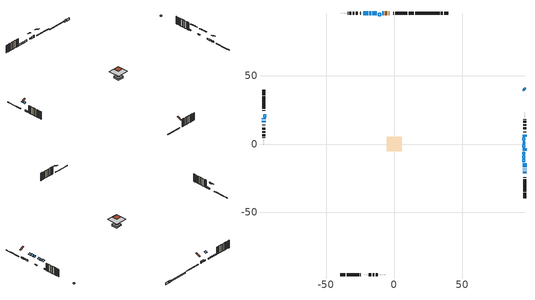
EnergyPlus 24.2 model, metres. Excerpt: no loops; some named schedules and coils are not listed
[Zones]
conditioned space
 floor outside (Floor1 construction): -0.86,-0.86 -0.86,0.86 0.86,0.86 0.86,-0.86 z0.91
 floor adiabatic (Floor2 construction): -2.91,-2.91 -2.91,2.91 2.91,2.91 2.91,-2.91 z0.91
 floor adiabatic (AdiabaticFloorConstruction): -5.38,-5.38 -5.38,5.38 5.38,5.38 5.38,-5.38 z5.79
 floor foundation (Slab1 construction): -1.7,-1.7 -1.7,1.7 1.7,1.7 1.7,-1.7 z-1.07
 floor foundation (Slab1 construction 1): -1.2,-1.2 -1.2,1.2 1.2,1.2 1.2,-1.2 z-1.07
 floor foundation (Slab3 construction): -2.91,-2.91 -2.91,2.91 2.91,2.91 2.91,-2.91 z-0.46
 wall outside (RimJoist1 construction): 14.48,96.13 10.52,96.13 / -39.82,-96.13 -35.86,-96.13 / -96.13,39.82 -96.13,35.86 / 96.13,-39.82 96.13,-35.86 z0.91:1.21
 wall outside (RimJoist2 construction): 9.59,96.13 0.56,96.13 / -34.93,-96.13 -25.9,-96.13 / -96.13,34.93 -96.13,25.9 / 96.13,-34.93 96.13,-25.9 z0.91:1.21
 wall outside (RimJoist3 construction): -0.37,96.13 -0.75,96.13 / -24.97,-96.13 -24.6,-96.13 / -96.13,24.97 -96.13,24.6 / 96.13,-24.97 96.13,-24.6 z0.91:1.21
 wall outside (AdiabaticWallConstruction 1): -3.71,96.13 -4.13,96.13 / -5.06,96.13 -6.91,96.13 z0.91:2.94
 wall outside (AdiabaticWallConstruction): 96.13,-21.63 96.13,-20.95 / 96.13,-20.03 96.13,-19.59 / 96.13,-18.67 96.13,-18.04 / 96.14,39.82 95.2,40.76 / 96.13,-17.11 96.13,-14.15 / -7.84,96.13 -8.97,96.13 / -12.75,96.13 -16.08,96.13 / -17.01,96.13 -18.33,96.13 / -96.13,18.88 -96.13,18.06 / 96.13,5.47 96.13,6.8 / -19.26,96.13 -22.79,96.13 / -96.13,17.13 -96.13,15.99 z0.91:2.13; 96.13,-5.01 96.13,-3.23 z0.91:1.42
 wall outside (Wall10 construction): -23.72,96.13 -23.76,96.13 / -21.63,-96.13 -21.59,-96.13 / -96.13,15.07 -96.13,15.03 / 96.13,7.73 96.13,7.77 z0.91:8.23
 wall outside (Wall11 construction): -24.69,96.13 -24.83,96.13 / -20.67,-96.13 -20.52,-96.13 / -96.13,14.1 -96.13,13.95 / 96.13,8.7 96.13,8.84 z0.91:8.23
 wall outside (Wall12 construction): -25.76,96.13 -25.86,96.13 / -19.59,-96.13 -19.5,-96.13 / -96.13,13.02 -96.13,12.93 / 96.13,9.77 96.13,9.87 z0.91:8.23
 wall outside (Wall1 construction): -26.79,96.13 -28.45,96.13 / -18.57,-96.13 -16.9,-96.13 / -96.13,12 -96.13,10.34 / 96.13,10.8 96.13,12.46 z0.91:8.23
 wall outside (Wall2 construction): -29.38,96.13 -30.64,96.13 / -15.97,-96.13 -14.71,-96.13 / -96.13,9.41 -96.13,8.14 / 96.13,13.39 96.13,14.66 z0.91:8.23
 wall outside (Wall3 construction): -31.57,96.13 -33.06,96.13 / -13.78,-96.13 -12.3,-96.13 / -96.13,7.21 -96.13,5.73 / 96.13,15.58 96.13,17.07 z0.91:8.23
 wall outside (Wall4 construction): -33.98,96.13 -34.05,96.13 / -11.37,-96.13 -11.3,-96.13 / -96.13,4.8 -96.13,4.73 / 96.13,18 96.13,18.06 z0.91:8.23
 wall outside (Wall5 construction): -34.98,96.13 -35.03,96.13 / -10.37,-96.13 -10.32,-96.13 / -96.13,3.81 -96.13,3.76 / 96.13,18.99 96.13,19.04 z0.91:8.23
 wall outside (Wall6 construction): -35.96,96.13 -35.98,96.13 / -9.4,-96.13 -9.38,-96.13 / -96.13,2.83 -96.13,2.81 / 96.13,19.97 96.13,19.99 z0.91:8.23
 wall outside (Wall7 construction): -36.91,96.13 -36.93,96.13 / -8.45,-96.13 -8.43,-96.13 / -96.13,1.88 -96.13,1.86 / 96.13,20.92 96.13,20.94 z0.91:8.23
 wall outside (Wall8 construction): -37.85,96.13 -37.95,96.13 / -7.5,-96.13 -7.41,-96.13 / -96.13,0.93 -96.13,0.84 / 96.13,21.87 96.13,21.96 z0.91:8.23
 wall outside (Wall9 construction): -38.87,96.13 -38.89,96.13 / -6.48,-96.13 -6.46,-96.13 / -96.13,-0.09 -96.13,-0.11 / 96.13,22.89 96.13,22.9 z0.91:8.23
 wall foundation (FoundationWall1 construction): 39.82,96.13 36.77,96.13 z-1.07:0.91
 wall foundation (FoundationWall2 construction): 35.84,96.13 34.32,96.13 z-1.07:0.91
 wall foundation (FoundationWall3 construction): 33.39,96.13 15.41,96.13 z-0.46:0.3
 window (WindowConstruction): 96.13,-21.63 96.13,-20.95 z0.91:2.13
 window (WindowConstruction 10): 96.13,-20.03 96.13,-19.6 z0.91:2.13
 window (WindowConstruction 11): 96.13,-18.67 96.13,-18.04 z0.91:2.13
 window (WindowConstruction 12): 96.13,39.82 95.2,40.76 z0.91:2.13
 window (WindowConstruction 7): 96.13,-17.11 96.13,-14.15 z0.91:2.13
 window (WindowConstruction 8): -7.84,96.13 -8.97,96.13 z0.91:2.13
 window (WindowConstruction 1): 96.13,-5.01 96.13,-3.23 z0.91:1.42
 window (WindowConstruction 2): -12.75,96.13 -16.08,96.13 z0.91:2.13
 window (WindowConstruction 3): -17.01,96.13 -18.33,96.13 z0.91:2.13
 window (WindowConstruction 9): -96.13,18.88 -96.13,18.06 z0.91:2.13
 window (WindowConstruction 4): 96.13,5.47 96.13,6.8 z0.91:2.13
 window (WindowConstruction 5): -19.26,96.13 -22.79,96.13 z0.91:2.13
 window (WindowConstruction 6): -96.13,17.13 -96.13,16 z0.91:2.13
 door (Door): -3.71,96.13 -4.13,96.13 z0.91:2.94
 door (Door 1): -5.06,96.13 -6.91,96.13 z0.91:2.94
 ceiling adiabatic (AdiabaticFloorConstruction): 5.38,-5.38 5.38,5.38 -5.38,5.38 -5.38,-5.38 z5.79
 roof outside (Roof1 construction): -2.43,2.43 -2.43,-2.43 2.43,-2.43 2.43,2.43 z8.23
 roof outside (Roof2 construction): -2.78,96.13,8.23 -2.78,92.18,10.2 -1.67,92.18,10.2 -1.67,96.13,8.23; -22.56,-96.13,8.23 -22.56,-92.18,10.2 -23.67,-92.18,10.2 -23.67,-96.13,8.23; -96.13,22.56,8.23 -92.18,22.56,10.2 -92.18,23.67,10.2 -96.13,23.67,8.23; 96.13,-22.56,8.23 92.18,-22.56,10.2 92.18,-23.67,10.2 96.13,-23.67,8.23
 roof outside (AdiabaticRoofConstruction): -96.14,19.8,8.22 -94.5,19.8,9.04 -94.5,21.63,9.04 -96.14,21.63,8.22; 96.14,-11.39,8.22 94.5,-11.39,9.04 94.5,-13.22,9.04 96.14,-13.22,8.22; 96.14,-8.59,8.22 94.46,-8.59,9.06 94.46,-10.46,9.06 96.14,-10.46,8.22; 96.14,-5.94,8.22 94.59,-5.94,9 94.59,-7.67,9 96.14,-7.67,8.22; 96.14,-0.61,8.22 94.62,-0.61,8.98 94.62,-2.31,8.98 96.14,-2.31,8.22; -11.82,96.14,8.22 -11.82,94.42,9.08 -9.9,94.42,9.08 -9.9,96.14,8.22; 96.14,1.68,8.22 94.91,1.68,8.84 94.91,0.32,8.84 96.14,0.32,8.22; 96.14,4.54,8.22 94.41,4.54,9.09 94.41,2.61,9.09 96.14,2.61,8.22
 skylight (SkylightConstruction): -96.13,19.8,8.23 -94.5,19.8,9.04 -94.5,21.63,9.04 -96.13,21.63,8.23
 skylight (SkylightConstruction 1): 96.13,-11.39,8.23 94.5,-11.39,9.04 94.5,-13.22,9.04 96.13,-13.22,8.23
 skylight (SkylightConstruction 2): 96.13,-8.59,8.23 94.47,-8.59,9.06 94.47,-10.46,9.06 96.13,-10.46,8.23
 skylight (SkylightConstruction 3): 96.13,-5.94,8.23 94.59,-5.94,9 94.59,-7.67,9 96.13,-7.67,8.23
 skylight (SkylightConstruction 4): 96.13,-0.61,8.23 94.62,-0.61,8.98 94.62,-2.31,8.98 96.13,-2.31,8.23
 skylight (SkylightConstruction 5): -11.82,96.13,8.23 -11.82,94.42,9.08 -9.9,94.42,9.08 -9.9,96.13,8.23
 skylight (SkylightConstruction 6): 96.13,1.68,8.23 94.92,1.68,8.83 94.92,0.32,8.83 96.13,0.32,8.23
 skylight (SkylightConstruction 7): 96.13,4.54,8.23 94.41,4.54,9.09 94.41,2.61,9.09 96.13,2.61,8.23
shading: 96.13,-2.94 96.13,-5.31 96.43,-5.31 96.43,-2.94 z1.72
[Building]
Building 1: Terrain=Suburbs
[Site:Location]
Vancouver Intl AP_BC: Latitude {deg}=49.19; Longitude {deg}=-123.18; Time Zone {hr}=-8; Elevation {m}=4; Keep Site Location Information=Yes
[Site:GroundTemperature:Shallow]
8.06451, 6.96315, 6.87495, 7.3976, 9.49575, 11.5841, 13.3946, 14.5416, 14.639, 13.7062, 11.9418, 9.91751
[Site:WaterMainsTemperature]
Calculation Method=Schedule; Temperature Schedule=mains temperature schedule
[Material] Roughness=Rough; Thermal Absorptance=0.9
Name | Thickness {m} | Conductivity {W/m-K} | Density {kg/m3} | Specific Heat {J/kg-K} | Solar Absorptance | Visible Absorptance
asphalt or fiberglass shingles | 0.00635 | 0.162714 | 1121.4 | 1465.45 | 0.4 | 0.4
asphalt or fiberglass shingles 1 | 0.00635 | 0.162714 | 1121.4 | 1465.45 | 0.7 | 0.7
concrete 4.0 in. | 0.1016 | 1.803125 | 2242.8 | 837.4 | 0.7 | 0.7
concrete 8.0 in. | 0.2032 | 1.803125 | 2242.8 | 837.4 | 0.7 | 0.7
door material | 0.04445 | 0.188738 | 512.64 | 1214.23 | 0.7 | 0.7
door material 1 | 0.04445 | 0.0451087 | 512.64 | 1214.23 | 0.7 | 0.7
exterior vertical ins | 0.0433751 | 0.029427 | 32.04 | 1214.23 | 0.7 | 0.7
exterior vertical ins 1 | 0.00139922 | 0.029427 | 32.04 | 1214.23 | 0.7 | 0.7
floor covering | 0.0127 | 0.0433444 | 54.468 | 1339.84 | 0.6 | 0.6
floor rigid ins; roof rigid ins | 0.051816 | 0.029427 | 32.04 | 1214.23 | 0.7 | 0.7
floor rigid ins 1; roof rigid ins 1; wall rigid ins | 0.512978 | 0.029427 | 32.04 | 1214.23 | 0.7 | 0.7
floor stud and cavity | 0.1397 | 0.0878408 | 92.3553 | 1139.71 | 0.7 | 0.7
floor stud and cavity 1 | 0.1397 | 0.086434 | 92.3553 | 1139.71 | 0.7 | 0.7
floor stud and cavity 2 | 0.1397 | 1.75129 | 37.0049 | 1207.88 | 0.7 | 0.7
furniture material conditioned space 1 | 0.1524 | 0.115458 | 640.8 | 1214.23 | 0.6 | 0.6
gypsum board | 0.0127 | 0.160291 | 801 | 837.4 | 0.6 | 0.6
gypsum board 1 | 0.00254 | 0.160291 | 801 | 837.4 | 0.6 | 0.6
gypsum board 2 | 0.0127 | 0.160291 | 801 | 837.4 | 0.7 | 0.7
osb sheathing 0.5 in. | 0.0127 | 0.115458 | 512.64 | 1214.23 | 0.7 | 0.7
osb sheathing 0.75 in. | 0.01905 | 0.115458 | 512.64 | 1214.23 | 0.7 | 0.7
osb sheathing 2.0 in. | 0.0508 | 0.115458 | 512.64 | 1214.23 | 0.7 | 0.7
rim joist stud and cavity | 0.0508 | 0.0281854 | 125.044 | 1163.47 | 0.6 | 0.6
rim joist stud and cavity 1 | 0.0508 | 0.0292424 | 125.044 | 1163.47 | 0.6 | 0.6
roof stud and cavity | 0.2032 | 0.190764 | 78.34581 | 1123.46 | 0.7 | 0.7
roof stud and cavity 1 | 0.2032 | 0.174288 | 78.34581 | 1123.46 | 0.7 | 0.7
roof stud and cavity 2 | 0.18415 | 1.78687 | 37.0049 | 1207.88 | 0.6 | 0.6
wall stud and cavity | 0.1397 | 0.0907762 | 139.0536 | 1170.24 | 0.7 | 0.7
wall stud and cavity 1 | 0.1397 | 0.0888448 | 139.0536 | 1170.24 | 0.7 | 0.7
wall stud and cavity 10 | 0.1397 | 0.10621 | 139.0536 | 1170.24 | 0.7 | 0.7
wall stud and cavity 11 | 0.0889 | 0.49837 | 6.31874 | 1174.65 | 0.7 | 0.7
wall stud and cavity 12 | 0.0889 | 0.380278 | 52.3479 | 1209.89 | 0.7 | 0.7
wall stud and cavity 13 | 0.0889 | 0.391764 | 83.0341 | 1211.67 | 0.7 | 0.7
wall stud and cavity 2 | 0.1397 | 0.0914037 | 139.0536 | 1170.24 | 0.7 | 0.7
wall stud and cavity 3 | 0.1397 | 0.120393 | 139.0536 | 1170.24 | 0.7 | 0.7
wall stud and cavity 4 | 0.1397 | 0.110499 | 139.0536 | 1170.24 | 0.7 | 0.7
wall stud and cavity 5 | 0.1397 | 0.174756 | 139.0536 | 1170.24 | 0.7 | 0.7
wall stud and cavity 6 | 0.1397 | 0.206614 | 139.0536 | 1170.24 | 0.7 | 0.7
wall stud and cavity 7 | 0.1397 | 0.107359 | 139.0536 | 1170.24 | 0.7 | 0.7
wall stud and cavity 8 | 0.1397 | 0.192105 | 139.0536 | 1170.24 | 0.7 | 0.7
wall stud and cavity 9 | 0.1397 | 0.158678 | 139.0536 | 1170.24 | 0.7 | 0.7
wood siding | 0.0254 | 0.102417 | 544.68 | 1172.36 | 0.4 | 0.4
wood siding 1 | 0.00254 | 0.102417 | 544.68 | 1172.36 | 0.4 | 0.4
wood siding 2; wood siding 3; wood siding 4 | 0.0254 | 0.102417 | 544.68 | 1172.36 | 0.7 | 0.7
[WindowMaterial:SimpleGlazingSystem]
Name | U-Factor {W/m2-K} | Solar Heat Gain Coefficient
SkylightMaterial | 4.11915 | 0.7477
SkylightMaterial 1 | 3.79474 | 0.7502
SkylightMaterial 2 | 3.94931 | 0.7478
SkylightMaterial 3 | 3.95492 | 0.7489
SkylightMaterial 4 | 3.1576 | 0.7128
SkylightMaterial 5 | 3.80512 | 0.7501
SkylightMaterial 6 | 4.23643 | 0.7468
SkylightMaterial 7 | 3.76365 | 0.7504
WindowMaterial | 2.98038 | 0.61
WindowMaterial 1 | 2.97868 | 0.62
WindowMaterial 10 | 4.43054 | 0.63
WindowMaterial 11 | 2.75497 | 0.59
WindowMaterial 12 | 2.986628 | 0.61
WindowMaterial 2 | 2.89351 | 0.66
WindowMaterial 3 | 2.93212 | 0.61
WindowMaterial 4 | 2.93382 | 0.6
WindowMaterial 5 | 2.89181 | 0.66
WindowMaterial 6 | 2.929848 | 0.66
WindowMaterial 7 | 2.90827 | 0.6
WindowMaterial 8 | 4.34537 | 0.67
WindowMaterial 9 | 2.98209 | 0.6
[Construction]
AdiabaticFloorConstruction: floor stud and cavity 2, floor rigid ins 1, osb sheathing 0.75 in., floor covering
AdiabaticRoofConstruction: asphalt or fiberglass shingles 1, roof rigid ins 1, osb sheathing 0.75 in., roof stud and cavity 2
AdiabaticWallConstruction: wood siding 3, wall rigid ins, wall stud and cavity 12, gypsum board
AdiabaticWallConstruction 1: wood siding 4, wall rigid ins, wall stud and cavity 12, gypsum board
Door: door material
Door 1: door material 1
Floor1 construction: floor stud and cavity, floor rigid ins, osb sheathing 0.75 in., floor covering
Floor2 construction: floor stud and cavity 1, osb sheathing 0.75 in., floor covering
FoundationWall1 construction; FoundationWall3 construction: concrete 8.0 in., gypsum board 2
FoundationWall2 construction: concrete 8.0 in.
furniture construction conditioned space 1: furniture material conditioned space 1
PartitionWallConstruction: gypsum board, wall stud and cavity 13, gypsum board
RimJoist1 construction; RimJoist2 construction: wood siding 2, osb sheathing 2.0 in., rim joist stud and cavity
RimJoist3 construction: wood siding 2, osb sheathing 2.0 in., rim joist stud and cavity 1
Roof1 construction: asphalt or fiberglass shingles, roof rigid ins, osb sheathing 0.75 in., roof stud and cavity, gypsum board
Roof2 construction: asphalt or fiberglass shingles, roof rigid ins, osb sheathing 0.75 in., roof stud and cavity 1, gypsum board
SkylightConstruction: SkylightMaterial
SkylightConstruction 1: SkylightMaterial 1
SkylightConstruction 2: SkylightMaterial 2
SkylightConstruction 3: SkylightMaterial 3
SkylightConstruction 4: SkylightMaterial 4
SkylightConstruction 5: SkylightMaterial 5
SkylightConstruction 6: SkylightMaterial 6
SkylightConstruction 7: SkylightMaterial 7
Slab1 construction; Slab1 construction 1; Slab3 construction: concrete 4.0 in.
Wall1 construction: wood siding, osb sheathing 0.5 in., wall stud and cavity, gypsum board
Wall10 construction: wood siding, osb sheathing 0.5 in., wall stud and cavity 9, gypsum board
Wall11 construction: wood siding, osb sheathing 0.5 in., wall stud and cavity 10, gypsum board
Wall12 construction: wood siding 1, wall stud and cavity 11, gypsum board 1
Wall2 construction: wood siding, osb sheathing 0.5 in., wall stud and cavity 1, gypsum board
Wall3 construction: wood siding, osb sheathing 0.5 in., wall stud and cavity 2, gypsum board
Wall4 construction: wood siding, osb sheathing 0.5 in., wall stud and cavity 3, gypsum board
Wall5 construction: wood siding, osb sheathing 0.5 in., wall stud and cavity 4, gypsum board
Wall6 construction: wood siding, osb sheathing 0.5 in., wall stud and cavity 5, gypsum board
Wall7 construction: wood siding, osb sheathing 0.5 in., wall stud and cavity 6, gypsum board
Wall8 construction: wood siding, osb sheathing 0.5 in., wall stud and cavity 7, gypsum board
Wall9 construction: wood siding, osb sheathing 0.5 in., wall stud and cavity 8, gypsum board
WindowConstruction: WindowMaterial
WindowConstruction 1: WindowMaterial 1
WindowConstruction 10: WindowMaterial 10
WindowConstruction 11: WindowMaterial 11
WindowConstruction 12: WindowMaterial 12
WindowConstruction 2: WindowMaterial 2
WindowConstruction 3: WindowMaterial 3
WindowConstruction 4: WindowMaterial 4
WindowConstruction 5: WindowMaterial 5
WindowConstruction 6: WindowMaterial 6
WindowConstruction 7: WindowMaterial 7
WindowConstruction 8: WindowMaterial 8
WindowConstruction 9: WindowMaterial 9
[Zone]
conditioned space: Multiplier=1; Volume {m3}=398.5; Part of Total Floor Area=Yes
[Space]
conditioned space 1: Zone=conditioned space; Volume {m3}=398.5
[SurfaceProperty:ExposedFoundationPerimeter] Exposed Perimeter Calculation Method=TotalExposedPerimeter
Name | Total Exposed Perimeter {m}
Slab1 | 3.048
Slab1 1 | 1.524
Slab3 | 17.983
[InternalMass] Zone or ZoneList=conditioned space; Space or SpaceList=conditioned space 1
Name | Construction | Surface Area {m2}
furniture mass conditioned space 1 | furniture construction conditioned space 1 | 81.6122
partition wall mass | PartitionWallConstruction | 170.14
[Lights]
interior lighting: Zone or ZoneList or Space or SpaceList=conditioned space 1; Schedule=interior lighting schedule; Design Level Calculation Method=LightingLevel; Lighting Level {W}=343.2; Return Air Fraction=0; Fraction Radiant=0.6; Fraction Visible=0.2; Fraction Replaceable=1
[People]
occupants: Zone or ZoneList or Space or SpaceList=conditioned space 1; Number of People Schedule=occupants schedule; Number of People Calculation Method=People; Number of People=3; Fraction Radiant=0.314171; Sensible Heat Fraction=0.56303; Activity Level Schedule=occupants activity schedule; Carbon Dioxide Generation Rate {m3/s-W}=0; Enable ASHRAE 55 Comfort Warnings=No; Mean Radiant Temperature Calculation Type=EnclosureAveraged
[ElectricEquipment] Zone or ZoneList or Space or SpaceList=conditioned space 1; Design Level Calculation Method=EquipmentLevel
Name | Schedule | Design Level {W} | Fraction Latent | Fraction Radiant | Fraction Lost
clothes dryer | clothes dryer schedule | 140.772 | 0.015 | 0.081 | 0.85
clothes washer | clothes washer schedule | 32.1985 | 0.03 | 0.162 | 0.7
cooking range | cooking range schedule | 215.147 | 0.08 | 0.432 | 0.2
dishwasher | dishwasher schedule | 66.8632 | 0.3 | 0.18 | 0.4
fridge | fridge schedule | 72.9452 | 0 | 0.6 | 0
mech vent bath fan 0 | mech vent bath fan 0 schedule | 25.1 | 0 | 0 | 1
mech vent bath fan 1 | mech vent bath fan 1 schedule | 25.1 | 0 | 0 | 1
mech vent house fan | mech vent house fan schedule | 0 | 0 | 0 | 1
mech vent house fan cfis | mech vent house fan cfis schedule | 0 | 0 | 0 | 0
mech vent range fan 0 | mech vent range fan 0 schedule | 57 | 0 | 0 | 1
misc plug loads | misc plug loads schedule | 494.7 | 0.045 | 0.513 | 0.1
whole house fan | Always On Discrete | 0 | 0 | 0 | 1
[OtherEquipment] Zone or ZoneList or Space or SpaceList=conditioned space 1; Design Level Calculation Method=EquipmentLevel
Name | Fuel Type | Schedule | Design Level {W} | Fraction Latent | Fraction Radiant | Fraction Lost
clothes dryer 1 | Electricity | clothes dryer schedule | 0 | 0.015 | 0.081 | 0.85
cooking range 1 | Electricity | cooking range schedule | 0 | 0.08 | 0.432 | 0.2
general water use latent | None | general water use schedule | 62.594 | 1 | 0 | 0
general water use sensible | None | general water use schedule | -61.6891 | 0 | 0.6 | 0
mech vent house fan latent load | None | Always On Discrete | 0 | 1 | 0 | 0
mech vent house fan sensible load | None | Always On Discrete | 0 | 0 | 0 | 0
water heater energy adjustment1 | Electricity | Always On Discrete | 0.01 | 0 | 0 | 1
[ZoneInfiltration:DesignFlowRate] Zone or ZoneList or Space or SpaceList=conditioned space 1; Schedule=Always On Discrete; Design Flow Rate Calculation Method=Flow/Zone; Design Flow Rate {m3/s}=0
infil flow; natural vent flow; whole house fan flow
[ZoneControl:Thermostat]
conditioned space Thermostat: Zone or ZoneList=conditioned space; Control Type Schedule=conditioned space Thermostat Schedule; Control 1=conditioned space temperature setpoint; Temperature Difference Between Cutout And Setpoint {deltaC}=0
[ThermostatSetpoint:DualSetpoint]
conditioned space temperature setpoint: Heating Setpoint Temperature Schedule=heating setpoint; Cooling Setpoint Temperature Schedule=cooling setpoint
[AirLoopHVAC:UnitarySystem]
unit heater unitary system: Control Type=Load; Controlling Zone or Thermostat Location=conditioned space; Dehumidification Control Type=None; Availability Schedule=Always On Discrete; Supply Fan=unit heater supply fan; Fan Placement=BlowThrough; Supply Air Fan Operating Mode Schedule=unit heater auto fan schedule; Heating Coil=unit heater htg coil; DX Heating Coil Sizing Ratio=1; Use DOAS DX Cooling Coil=No; Minimum Supply Air Temperature {C}=2; Latent Load Control=SensibleOnlyLoadControl; Cooling Supply Air Flow Rate Method=None; Heating Supply Air Flow Rate Method=SupplyAirFlowRate; Heating Supply Air Flow Rate {m3/s}=0.00141584; No Load Supply Air Flow Rate Method=SupplyAirFlowRate; No Load Supply Air Flow Rate {m3/s}=0; No Load Supply Air Flow Rate Control Set To Low Speed=Yes; Maximum Supply Air Temperature {C}=48.8889; Maximum Outdoor Dry-Bulb Temperature for Supplemental Heater Operation {C}=21; Ancillary On-Cycle Electric Power {W}=0; Ancillary Off-Cycle Electric Power {W}=0
[Zone equipment]
conditioned space: electric baseboard, unit heater unitary system
[Foundation:Kiva] Initial Indoor Air Temperature {C}=18; Wall Depth Below Slab {m}=0.2032
Name | Wall Height Above Grade {m} | Custom Block Material Name 1 | Custom Block Depth 1 {m} | Custom Block X Position 1 {m} | Custom Block Z Position 1 {m}
Foundation Kiva 1 | 0.910011 | exterior vertical ins | 1.98001 | 0.2159 | 0
Foundation Kiva 2 | 0.910011
Foundation Kiva 3 | 0.299984 | exterior vertical ins 1 | 0.759988 | 0.2159 | 0
[Foundation:Kiva:Settings]
Soil Conductivity {W/m-K}=0.849921; Soil Density {kg/m3}=1842.3; Soil Specific Heat {J/kg-K}=418.7; Ground Solar Absorptivity=0.9; Ground Thermal Absorptivity=0.9; Ground Surface Roughness {m}=0.03; Far-Field Width {m}=40; Deep-Ground Boundary Condition=ZeroFlux; Deep-Ground Depth {m}=40; Minimum Cell Dimension {m}=0.2; Maximum Cell Growth Coefficient=3; Simulation Timestep=Timestep
[Exterior:Lights]
exterior lighting: Schedule=exterior lighting schedule; Design Level {W}=75.6
[EnergyManagementSystem:Sensor] Output:Variable or Output:Meter Index Key=conditioned space
Name | Output:Variable or Output:Meter
conditioned_space_clg_unmet_s | Zone Cooling Setpoint Not Met Time
conditioned_space_htg_unmet_s | Zone Heating Setpoint Not Met Time
fridge_tin_s; tin_s; tin_s_1 | Zone Mean Air Temperature
tout_s | Zone Outdoor Air Drybulb Temperature
win_s | Zone Air Humidity Ratio
[Schedule:Week:Daily]
interior lighting schedule Week Rule - Jan1-Jan27: interior lighting schedule day, interior lighting schedule day, interior lighting schedule day, interior lighting schedule day, interior lighting schedule day, interior lighting schedule day, interior lighting schedule day, interior lighting schedule default day, interior lighting schedule default day, interior lighting schedule default day, interior lighting schedule default day, interior lighting schedule default day
interior lighting schedule Week Rule - Jan28-Feb3: interior lighting schedule day, interior lighting schedule day, interior lighting schedule day, interior lighting schedule day, interior lighting schedule day 1, interior lighting schedule day 1, interior lighting schedule day 1, interior lighting schedule default day, interior lighting schedule default day, interior lighting schedule default day, interior lighting schedule default day, interior lighting schedule default day
interior lighting schedule Week Rule - Feb4-Feb24: interior lighting schedule day 1, interior lighting schedule day 1, interior lighting schedule day 1, interior lighting schedule day 1, interior lighting schedule day 1, interior lighting schedule day 1, interior lighting schedule day 1, interior lighting schedule default day, interior lighting schedule default day, interior lighting schedule default day, interior lighting schedule default day, interior lighting schedule default day
interior lighting schedule Week Rule - Feb25-Mar3: interior lighting schedule day 1, interior lighting schedule day 1, interior lighting schedule day 1, interior lighting schedule day 1, interior lighting schedule day 2, interior lighting schedule day 2, interior lighting schedule day 2, interior lighting schedule default day, interior lighting schedule default day, interior lighting schedule default day, interior lighting schedule default day, interior lighting schedule default day
interior lighting schedule Week Rule - Mar4-Mar31: interior lighting schedule day 2, interior lighting schedule day 2, interior lighting schedule day 2, interior lighting schedule day 2, interior lighting schedule day 2, interior lighting schedule day 2, interior lighting schedule day 2, interior lighting schedule default day, interior lighting schedule default day, interior lighting schedule default day, interior lighting schedule default day, interior lighting schedule default day
interior lighting schedule Week Rule - Apr1-Apr28: interior lighting schedule day 3, interior lighting schedule day 3, interior lighting schedule day 3, interior lighting schedule day 3, interior lighting schedule day 3, interior lighting schedule day 3, interior lighting schedule day 3, interior lighting schedule default day, interior lighting schedule default day, interior lighting schedule default day, interior lighting schedule default day, interior lighting schedule default day
interior lighting schedule Week Rule - Apr29-May5: interior lighting schedule day 3, interior lighting schedule day 3, interior lighting schedule day 4, interior lighting schedule day 4, interior lighting schedule day 4, interior lighting schedule day 4, interior lighting schedule day 4, interior lighting schedule default day, interior lighting schedule default day, interior lighting schedule default day, interior lighting schedule default day, interior lighting schedule default day
interior lighting schedule Week Rule - May6-May26: interior lighting schedule day 4, interior lighting schedule day 4, interior lighting schedule day 4, interior lighting schedule day 4, interior lighting schedule day 4, interior lighting schedule day 4, interior lighting schedule day 4, interior lighting schedule default day, interior lighting schedule default day, interior lighting schedule default day, interior lighting schedule default day, interior lighting schedule default day
interior lighting schedule Week Rule - May27-Jun2: interior lighting schedule day 4, interior lighting schedule day 4, interior lighting schedule day 4, interior lighting schedule day 4, interior lighting schedule day 4, interior lighting schedule day 5, interior lighting schedule day 5, interior lighting schedule default day, interior lighting schedule default day, interior lighting schedule default day, interior lighting schedule default day, interior lighting schedule default day
interior lighting schedule Week Rule - Jun3-Jun30: interior lighting schedule day 5, interior lighting schedule day 5, interior lighting schedule day 5, interior lighting schedule day 5, interior lighting schedule day 5, interior lighting schedule day 5, interior lighting schedule day 5, interior lighting schedule default day, interior lighting schedule default day, interior lighting schedule default day, interior lighting schedule default day, interior lighting schedule default day
interior lighting schedule Week Rule - Jul1-Jul28: interior lighting schedule day 6, interior lighting schedule day 6, interior lighting schedule day 6, interior lighting schedule day 6, interior lighting schedule day 6, interior lighting schedule day 6, interior lighting schedule day 6, interior lighting schedule default day, interior lighting schedule default day, interior lighting schedule default day, interior lighting schedule default day, interior lighting schedule default day
interior lighting schedule Week Rule - Jul29-Aug4: interior lighting schedule day 6, interior lighting schedule day 6, interior lighting schedule day 6, interior lighting schedule day 7, interior lighting schedule day 7, interior lighting schedule day 7, interior lighting schedule day 7, interior lighting schedule default day, interior lighting schedule default day, interior lighting schedule default day, interior lighting schedule default day, interior lighting schedule default day
interior lighting schedule Week Rule - Aug5-Aug25: interior lighting schedule day 7, interior lighting schedule day 7, interior lighting schedule day 7, interior lighting schedule day 7, interior lighting schedule day 7, interior lighting schedule day 7, interior lighting schedule day 7, interior lighting schedule default day, interior lighting schedule default day, interior lighting schedule default day, interior lighting schedule default day, interior lighting schedule default day
interior lighting schedule Week Rule - Aug26-Sep1: interior lighting schedule day 7, interior lighting schedule day 7, interior lighting schedule day 7, interior lighting schedule day 7, interior lighting schedule day 7, interior lighting schedule day 7, interior lighting schedule day 8, interior lighting schedule default day, interior lighting schedule default day, interior lighting schedule default day, interior lighting schedule default day, interior lighting schedule default day
interior lighting schedule Week Rule - Sep2-Sep29: interior lighting schedule day 8, interior lighting schedule day 8, interior lighting schedule day 8, interior lighting schedule day 8, interior lighting schedule day 8, interior lighting schedule day 8, interior lighting schedule day 8, interior lighting schedule default day, interior lighting schedule default day, interior lighting schedule default day, interior lighting schedule default day, interior lighting schedule default day
interior lighting schedule Week Rule - Sep30-Oct6: interior lighting schedule day 8, interior lighting schedule day 9, interior lighting schedule day 9, interior lighting schedule day 9, interior lighting schedule day 9, interior lighting schedule day 9, interior lighting schedule day 9, interior lighting schedule default day, interior lighting schedule default day, interior lighting schedule default day, interior lighting schedule default day, interior lighting schedule default day
interior lighting schedule Week Rule - Oct7-Oct27: interior lighting schedule day 9, interior lighting schedule day 9, interior lighting schedule day 9, interior lighting schedule day 9, interior lighting schedule day 9, interior lighting schedule day 9, interior lighting schedule day 9, interior lighting schedule default day, interior lighting schedule default day, interior lighting schedule default day, interior lighting schedule default day, interior lighting schedule default day
interior lighting schedule Week Rule - Oct28-Nov3: interior lighting schedule day 9, interior lighting schedule day 9, interior lighting schedule day 9, interior lighting schedule day 9, interior lighting schedule day 10, interior lighting schedule day 10, interior lighting schedule day 10, interior lighting schedule default day, interior lighting schedule default day, interior lighting schedule default day, interior lighting schedule default day, interior lighting schedule default day
interior lighting schedule Week Rule - Nov4-Nov24: interior lighting schedule day 10, interior lighting schedule day 10, interior lighting schedule day 10, interior lighting schedule day 10, interior lighting schedule day 10, interior lighting schedule day 10, interior lighting schedule day 10, interior lighting schedule default day, interior lighting schedule default day, interior lighting schedule default day, interior lighting schedule default day, interior lighting schedule default day
interior lighting schedule Week Rule - Nov25-Dec1: interior lighting schedule day 10, interior lighting schedule day 10, interior lighting schedule day 10, interior lighting schedule day 10, interior lighting schedule day 10, interior lighting schedule day 10, interior lighting schedule day 11, interior lighting schedule default day, interior lighting schedule default day, interior lighting schedule default day, interior lighting schedule default day, interior lighting schedule default day
interior lighting schedule Week Rule - Dec2-Dec31: interior lighting schedule day 11, interior lighting schedule day 11, interior lighting schedule day 11, interior lighting schedule day 11, interior lighting schedule day 11, interior lighting schedule day 11, interior lighting schedule day 11, interior lighting schedule default day, interior lighting schedule default day, interior lighting schedule default day, interior lighting schedule default day, interior lighting schedule default day
occupants schedule Week Rule - Jan1-Dec31: occupants schedule day, occupants schedule day, occupants schedule day, occupants schedule day, occupants schedule day, occupants schedule day, occupants schedule day, occupants schedule default day, occupants schedule default day, occupants schedule default day, occupants schedule default day, occupants schedule default day
clothes dryer schedule Week Rule - Jan1-Dec31: clothes dryer schedule day, clothes dryer schedule day, clothes dryer schedule day, clothes dryer schedule day, clothes dryer schedule day, clothes dryer schedule day, clothes dryer schedule day, clothes dryer schedule default day, clothes dryer schedule default day, clothes dryer schedule default day, clothes dryer schedule default day, clothes dryer schedule default day
clothes washer schedule Week Rule - Jan1-Dec31: clothes washer schedule day, clothes washer schedule day, clothes washer schedule day, clothes washer schedule day, clothes washer schedule day, clothes washer schedule day, clothes washer schedule day, clothes washer schedule default day, clothes washer schedule default day, clothes washer schedule default day, clothes washer schedule default day, clothes washer schedule default day
[Schedule:Year]
interior lighting schedule: interior lighting schedule Week Rule - Jan1-Jan27, 1, 1, 1, 27, interior lighting schedule Week Rule - Jan28-Feb3, 1, 28, 2, 3, interior lighting schedule Week Rule - Feb4-Feb24, 2, 4, 2, 24, interior lighting schedule Week Rule - Feb25-Mar3, 2, 25, 3, 3, interior lighting schedule Week Rule - Mar4-Mar31, 3, 4, 3, 31, interior lighting schedule Week Rule - Apr1-Apr28, 4, 1, 4, 28, interior lighting schedule Week Rule - Apr29-May5, 4, 29, 5, 5, interior lighting schedule Week Rule - May6-May26, 5, 6, 5, 26, interior lighting schedule Week Rule - May27-Jun2, 5, 27, 6, 2, interior lighting schedule Week Rule - Jun3-Jun30, 6, 3, 6, 30, interior lighting schedule Week Rule - Jul1-Jul28, 7, 1, 7, 28, interior lighting schedule Week Rule - Jul29-Aug4, 7, 29, 8, 4, interior lighting schedule Week Rule - Aug5-Aug25, 8, 5, 8, 25, interior lighting schedule Week Rule - Aug26-Sep1, 8, 26, 9, 1, interior lighting schedule Week Rule - Sep2-Sep29, 9, 2, 9, 29, interior lighting schedule Week Rule - Sep30-Oct6, 9, 30, 10, 6, interior lighting schedule Week Rule - Oct7-Oct27, 10, 7, 10, 27, interior lighting schedule Week Rule - Oct28-Nov3, 10, 28, 11, 3, interior lighting schedule Week Rule - Nov4-Nov24, 11, 4, 11, 24, interior lighting schedule Week Rule - Nov25-Dec1, 11, 25, 12, 1, interior lighting schedule Week Rule - Dec2-Dec31, 12, 2, 12, 31
occupants schedule: occupants schedule Week Rule - Jan1-Dec31, 1, 1, 12, 31
clothes dryer schedule: clothes dryer schedule Week Rule - Jan1-Dec31, 1, 1, 12, 31
clothes washer schedule: clothes washer schedule Week Rule - Jan1-Dec31, 1, 1, 12, 31
cooking range schedule: cooking range schedule Week Rule - Jan1-Dec31, 1, 1, 12, 31
dishwasher schedule: dishwasher schedule Week Rule - Jan1-Dec31, 1, 1, 12, 31
mech vent bath fan 0 schedule: mech vent bath fan 0 schedule Week Rule - Jan1-Dec31, 1, 1, 12, 31
mech vent bath fan 1 schedule: mech vent bath fan 1 schedule Week Rule - Jan1-Dec31, 1, 1, 12, 31
mech vent range fan 0 schedule: mech vent range fan 0 schedule Week Rule - Jan1-Dec31, 1, 1, 12, 31
misc plug loads schedule: misc plug loads schedule Week Rule - Jan1-Dec31, 1, 1, 12, 31
general water use schedule: general water use schedule Week Rule - Jan1-Dec31, 1, 1, 12, 31
exterior lighting schedule: exterior lighting schedule Week Rule - Jan1-Jan27, 1, 1, 1, 27, exterior lighting schedule Week Rule - Jan28-Feb3, 1, 28, 2, 3, exterior lighting schedule Week Rule - Feb4-Feb24, 2, 4, 2, 24, exterior lighting schedule Week Rule - Feb25-Mar3, 2, 25, 3, 3, exterior lighting schedule Week Rule - Mar4-Mar31, 3, 4, 3, 31, exterior lighting schedule Week Rule - Apr1-Apr28, 4, 1, 4, 28, exterior lighting schedule Week Rule - Apr29-May5, 4, 29, 5, 5, exterior lighting schedule Week Rule - May6-May26, 5, 6, 5, 26, exterior lighting schedule Week Rule - May27-Jun2, 5, 27, 6, 2, exterior lighting schedule Week Rule - Jun3-Jun30, 6, 3, 6, 30, exterior lighting schedule Week Rule - Jul1-Jul28, 7, 1, 7, 28, exterior lighting schedule Week Rule - Jul29-Aug4, 7, 29, 8, 4, exterior lighting schedule Week Rule - Aug5-Aug25, 8, 5, 8, 25, exterior lighting schedule Week Rule - Aug26-Sep1, 8, 26, 9, 1, exterior lighting schedule Week Rule - Sep2-Sep29, 9, 2, 9, 29, exterior lighting schedule Week Rule - Sep30-Oct6, 9, 30, 10, 6, exterior lighting schedule Week Rule - Oct7-Oct27, 10, 7, 10, 27, exterior lighting schedule Week Rule - Oct28-Nov3, 10, 28, 11, 3, exterior lighting schedule Week Rule - Nov4-Nov24, 11, 4, 11, 24, exterior lighting schedule Week Rule - Nov25-Dec1, 11, 25, 12, 1, exterior lighting schedule Week Rule - Dec2-Dec31, 12, 2, 12, 31
[Schedule:Constant]
Name | Hourly Value
occupants activity schedule | 117.228
fridge schedule; unit heater auto fan schedule | 0
mech vent house fan schedule; mech vent house fan cfis schedule; Always On Discrete | 1
[Schedule:Compact]
conditioned space Thermostat Schedule: Through: 12/31, For: AllDays, Until: 24:00, 4
mains temperature schedule: Through: 01/01, For: AllDays, Until: 24:00, 11.375, Through: 01/02, For: AllDays, Until: 24:00, 11.3367, Through: 01/03, For: AllDays, Until: 24:00, 11.2994, Through: 01/04, For: AllDays, Until: 24:00, 11.2628, Through: 01/05, For: AllDays, Until: 24:00, 11.2267, Through: 01/06, For: AllDays, Until: 24:00, 11.1917, Through: 01/07, For: AllDays, Until: 24:00, 11.1578, Through: 01/08, For: AllDays, Until: 24:00, 11.1244, Through: 01/09, For: AllDays, Until: 24:00, 11.0917, Through: 01/10, For: AllDays, Until: 24:00, 11.06, Through: 01/11, For: AllDays, Until: 24:00, 11.0289, Through: 01/12, For: AllDays, Until: 24:00, 10.9989, Through: 01/13, For: AllDays, Until: 24:00, 10.97, Through: 01/14, For: AllDays, Until: 24:00, 10.9417, Through: 01/15, For: AllDays, Until: 24:00, 10.9139, Through: 01/16, For: AllDays, Until: 24:00, 10.8878, Through: 01/17, For: AllDays, Until: 24:00, 10.8622, Through: 01/18, For: AllDays, Until: 24:00, 10.8372, Through: 01/19, For: AllDays, Until: 24:00, 10.8133, Through: 01/20, For: AllDays, Until: 24:00, 10.7906, Through: 01/21, For: AllDays, Until: 24:00, 10.7683, Through: 01/22, For: AllDays, Until: 24:00, 10.7478, Through: 01/23, For: AllDays, Until: 24:00, 10.7272, Through: 01/24, For: AllDays, Until: 24:00, 10.7083, Through: 01/25, For: AllDays, Until: 24:00, 10.69, Through: 01/26, For: AllDays, Until: 24:00, 10.6728, Through: 01/27, For: AllDays, Until: 24:00, 10.6567, Through: 01/28, For: AllDays, Until: 24:00, 10.6411, Through: 01/29, For: AllDays, Until: 24:00, 10.6267, Through: 01/30, For: AllDays, Until: 24:00, 10.6133, Through: 01/31, For: AllDays, Until: 24:00, 10.6011, Through: 02/01, For: AllDays, Until: 24:00, 10.59, Through: 02/02, For: AllDays, Until: 24:00, 10.5794, Through: 02/03, For: AllDays, Until: 24:00, 10.57, Through: 02/04, For: AllDays, Until: 24:00, 10.5617, Through: 02/05, For: AllDays, Until: 24:00, 10.5539, Through: 02/06, For: AllDays, Until: 24:00, 10.5478, Through: 02/07, For: AllDays, Until: 24:00, 10.5422, Through: 02/08, For: AllDays, Until: 24:00, 10.5378, Through: 02/09, For: AllDays, Until: 24:00, 10.5339, Through: 02/10, For: AllDays, Until: 24:00, 10.5317, Through: 02/11, For: AllDays, Until: 24:00, 10.53, Through: 02/12, For: AllDays, Until: 24:00, 10.53, Through: 02/13, For: AllDays, Until: 24:00, 10.5306, Through: 02/14, For: AllDays, Until: 24:00, 10.5317, Through: 02/15, For: AllDays, Until: 24:00, 10.5344, Through: 02/16, For: AllDays, Until: 24:00, 10.5378, Through: 02/17, For: AllDays, Until: 24:00, 10.5428, Through: 02/18, For: AllDays, Until: 24:00, 10.5483, Through: 02/19, For: AllDays, Until: 24:00, 10.5544, Through: 02/20, For: AllDays, Until: 24:00, 10.5622, Through: 02/21, For: AllDays, Until: 24:00, 10.5706, Through: 02/22, For: AllDays, Until: 24:00, 10.5806, Through: 02/23, For: AllDays, Until: 24:00, 10.5911, Through: 02/24, For: AllDays, Until: 24:00, 10.6022, Through: 02/25, For: AllDays, Until: 24:00, 10.615, Through: 02/26, For: AllDays, Until: 24:00, 10.6283, Through: 02/27, For: AllDays, Until: 24:00, 10.6428, Through: 02/28, For: AllDays, Until: 24:00, 10.6583, Through: 03/01, For: AllDays, Until: 24:00, 10.6744, Through: 03/02, For: AllDays, Until: 24:00, 10.6917, Through: 03/03, For: AllDays, Until: 24:00, 10.71, Through: 03/04, For: AllDays, Until: 24:00, 10.7294, Through: 03/05, For: AllDays, Until: 24:00, 10.7494, Through: 03/06, For: AllDays, Until: 24:00, 10.7706, Through: 03/07, For: AllDays, Until: 24:00, 10.7928, Through: 03/08, For: AllDays, Until: 24:00, 10.8161, Through: 03/09, For: AllDays, Until: 24:00, 10.84, Through: 03/10, For: AllDays, Until: 24:00, 10.8644, Through: 03/11, For: AllDays, Until: 24:00, 10.8906, Through: 03/12, For: AllDays, Until: 24:00, 10.9167, Through: 03/13, For: AllDays, Until: 24:00, 10.9444, Through: 03/14, For: AllDays, Until: 24:00, 10.9728, Through: 03/15, For: AllDays, Until: 24:00, 11.0022, Through: 03/16, For: AllDays, Until: 24:00, 11.0322, Through: 03/17, For: AllDays, Until: 24:00, 11.0633, Through: 03/18, For: AllDays, Until: 24:00, 11.095, Through: 03/19, For: AllDays, Until: 24:00, 11.1278, Through: 03/20, For: AllDays, Until: 24:00, 11.1611, Through: 03/21, For: AllDays, Until: 24:00, 11.1956, Through: 03/22, For: AllDays, Until: 24:00, 11.2306, Through: 03/23, For: AllDays, Until: 24:00, 11.2667, Through: 03/24, For: AllDays, Until: 24:00, 11.3033, Through: 03/25, For: AllDays, Until: 24:00, 11.3406, Through: 03/26, For: AllDays, Until: 24:00, 11.3789, Through: 03/27, For: AllDays, Until: 24:00, 11.4178, Through: 03/28, For: AllDays, Until: 24:00, 11.4572, Through: 03/29, For: AllDays, Until: 24:00, 11.4978, Through: 03/30, For: AllDays, Until: 24:00, 11.5389, Through: 03/31, For: AllDays, Until: 24:00, 11.5811, Through: 04/01, For: AllDays, Until: 24:00, 11.6233, Through: 04/02, For: AllDays, Until: 24:00, 11.6667, Through: 04/03, For: AllDays, Until: 24:00, 11.7106, Through: 04/04, For: AllDays, Until: 24:00, 11.755, Through: 04/05, For: AllDays, Until: 24:00, 11.8006, Through: 04/06, For: AllDays, Until: 24:00, 11.8461, Through: 04/07, For: AllDays, Until: 24:00, 11.8928, Through: 04/08, For: AllDays, Until: 24:00, 11.9394, Through: 04/09, For: AllDays, Until: 24:00, 11.9872, Through: 04/10, For: AllDays, Until: 24:00, 12.0356, Through: 04/11, For: AllDays, Until: 24:00, 12.0844, Through: 04/12, For: AllDays, Until: 24:00, 12.1333, Through: 04/13, For: AllDays, Until: 24:00, 12.1833, Through: 04/14, For: AllDays, Until: 24:00, 12.2339, Through: 04/15, For: AllDays, Until: 24:00, 12.2844, Through: 04/16, For: AllDays, Until: 24:00, 12.3361, Through: 04/17, For: AllDays, Until: 24:00, 12.3878, Through: 04/18, For: AllDays, Until: 24:00, 12.44, Through: 04/19, For: AllDays, Until: 24:00, 12.4928, Through: 04/20, For: AllDays, Until: 24:00, 12.5456, Through: 04/21, For: AllDays, Until: 24:00, 12.5994, Through: 04/22, For: AllDays, Until: 24:00, 12.6533, Through: 04/23, For: AllDays, Until: 24:00, 12.7072, Through: 04/24, For: AllDays, Until: 24:00, 12.7622, Through: 04/25, For: AllDays, Until: 24:00, 12.8172, Through: 04/26, For: AllDays, Until: 24:00, 12.8722, Through: 04/27, For: AllDays, Until: 24:00, 12.9278, Through: 04/28, For: AllDays, Until: 24:00, 12.9839, Through: 04/29, For: AllDays, Until: 24:00, 13.04, Through: 04/30, For: AllDays, Until: 24:00, 13.0961, Through: 05/01, For: AllDays, Until: 24:00, 13.1533, Through: 05/02, For: AllDays, Until: 24:00, 13.21, Through: 05/03, For: AllDays, Until: 24:00, 13.2672, Through: 05/04, For: AllDays, Until: 24:00, 13.3244, Through: 05/05, For: AllDays, Until: 24:00, 13.3817, Through: 05/06, For: AllDays, Until: 24:00, 13.4394, Through: 05/07, For: AllDays, Until: 24:00, 13.4972, Through: 05/08, For: AllDays, Until: 24:00, 13.555, Through: 05/09, For: AllDays, Until: 24:00, 13.6133, Through: 05/10, For: AllDays, Until: 24:00, 13.6711, Through: 05/11, For: AllDays, Until: 24:00, 13.7294, Through: 05/12, For: AllDays, Until: 24:00, 13.7878, Through: 05/13, For: AllDays, Until: 24:00, 13.8461, Through: 05/14, For: AllDays, Until: 24:00, 13.9044, Through: 05/15, For: AllDays, Until: 24:00, 13.9628, Through: 05/16, For: AllDays, Until: 24:00, 14.0211, Through: 05/17, For: AllDays, Until: 24:00, 14.0789, Through: 05/18, For: AllDays, Until: 24:00, 14.1372, Through: 05/19, For: AllDays, Until: 24:00, 14.1956, Through: 05/20, For: AllDays, Until: 24:00, 14.2533, Through: 05/21, For: AllDays, Until: 24:00, 14.3117, Through: 05/22, For: AllDays, Until: 24:00, 14.3694, Through: 05/23, For: AllDays, Until: 24:00, 14.4272, Through: 05/24, For: AllDays, Until: 24:00, 14.4844, Through: 05/25, For: AllDays, Until: 24:00, 14.5422, Through: 05/26, For: AllDays, Until: 24:00, 14.5994, Through: 05/27, For: AllDays, Until: 24:00, 14.6561, Through: 05/28, For: AllDays, Until: 24:00, 14.7128, Through: 05/29, For: AllDays, Until: 24:00, 14.7694, Through: 05/30, For: AllDays, Until: 24:00, 14.8261, Through: 05/31, For: AllDays, Until: 24:00, 14.8817, Through: 06/01, For: AllDays, Until: 24:00, 14.9378, Through: 06/02, For: AllDays, Until: 24:00, 14.9933, Through: 06/03, For: AllDays, Until: 24:00, 15.0483, Through: 06/04, For: AllDays, Until: 24:00, 15.1028, Through: 06/05, For: AllDays, Until: 24:00, 15.1572, Through: 06/06, For: AllDays, Until: 24:00, 15.2117, Through: 06/07, For: AllDays, Until: 24:00, 15.265, Through: 06/08, For: AllDays, Until: 24:00, 15.3183, Through: 06/09, For: AllDays, Until: 24:00, 15.3711, Through: 06/10, For: AllDays, Until: 24:00, 15.4239, Through: 06/11, For: AllDays, Until: 24:00, 15.4756, Through: 06/12, For: AllDays, Until: 24:00, 15.5272, Through: 06/13, For: AllDays, Until: 24:00, 15.5783, Through: 06/14, For: AllDays, Until: 24:00, 15.6289, Through: 06/15, For: AllDays, Until: 24:00, 15.6789, Through: 06/16, For: AllDays, Until: 24:00, 15.7283, Through: 06/17, For: AllDays, Until: 24:00, 15.7772, Through: 06/18, For: AllDays, Until: 24:00, 15.8261, Through: 06/19, For: AllDays, Until: 24:00, 15.8739, Through: 06/20, For: AllDays, Until: 24:00, 15.9211, Through: 06/21, For: AllDays, Until: 24:00, 15.9678, Through: 06/22, For: AllDays, Until: 24:00, 16.0139, Through: 06/23, For: AllDays, Until: 24:00, 16.0594, Through: 06/24, For: AllDays, Until: 24:00, 16.1044, Through: 06/25, For: AllDays, Until: 24:00, 16.1483, Through: 06/26, For: AllDays, Until: 24:00, 16.1922, Through: 06/27, For: AllDays, Until: 24:00, 16.235, Through: 06/28, For: AllDays, Until: 24:00, 16.2772, Through: 06/29, For: AllDays, Until: 24:00, 16.3183, Through: 06/30, For: AllDays, Until: 24:00, 16.3594, Through: 07/01, For: AllDays, Until: 24:00, 16.3994, Through: 07/02, For: AllDays, Until: 24:00, 16.4389, Through: 07/03, For: AllDays, Until: 24:00, 16.4772, Through: 07/04, For: AllDays, Until: 24:00, 16.515, Through: 07/05, For: AllDays, Until: 24:00, 16.5522, Through: 07/06, For: AllDays, Until: 24:00, 16.5883, Through: 07/07, For: AllDays, Until: 24:00, 16.6239, Through: 07/08, For: AllDays, Until: 24:00, 16.6583, Through: 07/09, For: AllDays, Until: 24:00, 16.6922, Through: 07/10, For: AllDays, Until: 24:00, 16.7256, Through: 07/11, For: AllDays, Until: 24:00, 16.7578, Through: 07/12, For: AllDays, Until: 24:00, 16.7889, Through: 07/13, For: AllDays, Until: 24:00, 16.8194, Through: 07/14, For: AllDays, Until: 24:00, 16.8489, Through: 07/15, For: AllDays, Until: 24:00, 16.8778, Through: 07/16, For: AllDays, Until: 24:00, 16.9056, Through: 07/17, For: AllDays, Until: 24:00, 16.9328, Through: 07/18, For: AllDays, Until: 24:00, 16.9589, Through: 07/19, For: AllDays, Until: 24:00, 16.9839, Through: 07/20, For: AllDays, Until: 24:00, 17.0083, Through: 07/21, For: AllDays, Until: 24:00, 17.0317, Through: 07/22, For: AllDays, Until: 24:00, 17.0544, Through: 07/23, For: AllDays, Until: 24:00, 17.0761, Through: 07/24, For: AllDays, Until: 24:00, 17.0967, Through: 07/25, For: AllDays, Until: 24:00, 17.1161, Through: 07/26, For: AllDays, Until: 24:00, 17.135, Through: 07/27, For: AllDays, Until: 24:00, 17.1528, Through: 07/28, For: AllDays, Until: 24:00, 17.1694, Through: 07/29, For: AllDays, Until: 24:00, 17.1856, Through: 07/30, For: AllDays, Until: 24:00, 17.2, Through: 07/31, For: AllDays, Until: 24:00, 17.2144, Through: 08/01, For: AllDays, Until: 24:00, 17.2272, Through: 08/02, For: AllDays, Until: 24:00, 17.2389, Through: 08/03, For: AllDays, Until: 24:00, 17.25, Through: 08/04, For: AllDays, Until: 24:00, 17.26, Through: 08/05, For: AllDays, Until: 24:00, 17.2689, Through: 08/06, For: AllDays, Until: 24:00, 17.2772, Through: 08/07, For: AllDays, Until: 24:00, 17.2839, Through: 08/08, For: AllDays, Until: 24:00, 17.29, Through: 08/09, For: AllDays, Until: 24:00, 17.295, Through: 08/10, For: AllDays, Until: 24:00, 17.2989, Through: 08/11, For: AllDays, Until: 24:00, 17.3022, Through: 08/12, For: AllDays, Until: 24:00, 17.3039, Through: 08/13, For: AllDays, Until: 24:00, 17.305, Through: 08/14, For: AllDays, Until: 24:00, 17.305, Through: 08/15, For: AllDays, Until: 24:00, 17.3039, Through: 08/16, For: AllDays, Until: 24:00, 17.3022, Through: 08/17, For: AllDays, Until: 24:00, 17.2989, Through: 08/18, For: AllDays, Until: 24:00, 17.295, Through: 08/19, For: AllDays, Until: 24:00, 17.29, Through: 08/20, For: AllDays, Until: 24:00, 17.2839, Through: 08/21, For: AllDays, Until: 24:00, 17.2772, Through: 08/22, For: AllDays, Until: 24:00, 17.2689, Through: 08/23, For: AllDays, Until: 24:00, 17.26, Through: 08/24, For: AllDays, Until: 24:00, 17.25, Through: 08/25, For: AllDays, Until: 24:00, 17.2394, Through: 08/26, For: AllDays, Until: 24:00, 17.2272, Through: 08/27, For: AllDays, Until: 24:00, 17.2144, Through: 08/28, For: AllDays, Until: 24:00, 17.2006, Through: 08/29, For: AllDays, Until: 24:00, 17.1856, Through: 08/30, For: AllDays, Until: 24:00, 17.1694, Through: 08/31, For: AllDays, Until: 24:00, 17.1528, Through: 09/01, For: AllDays, Until: 24:00, 17.135, Through: 09/02, For: AllDays, Until: 24:00, 17.1161, Through: 09/03, For: AllDays, Until: 24:00, 17.0967, Through: 09/04, For: AllDays, Until: 24:00, 17.0761, Through: 09/05, For: AllDays, Until: 24:00, 17.0544, Through: 09/06, For: AllDays, Until: 24:00, 17.0322, Through: 09/07, For: AllDays, Until: 24:00, 17.0089, Through: 09/08, For: AllDays, Until: 24:00, 16.9844, Through: 09/09, For: AllDays, Until: 24:00, 16.9589, Through: 09/10, For: AllDays, Until: 24:00, 16.9328, Through: 09/11, For: AllDays, Until: 24:00, 16.9061, Through: 09/12, For: AllDays, Until: 24:00, 16.8783, Through: 09/13, For: AllDays, Until: 24:00, 16.8494, Through: 09/14, For: AllDays, Until: 24:00, 16.8194, Through: 09/15, For: AllDays, Until: 24:00, 16.7894, Through: 09/16, For: AllDays, Until: 24:00, 16.7578, Through: 09/17, For: AllDays, Until: 24:00, 16.7256, Through: 09/18, For: AllDays, Until: 24:00, 16.6928, Through: 09/19, For: AllDays, Until: 24:00, 16.6589, Through: 09/20, For: AllDays, Until: 24:00, 16.6239, Through: 09/21, For: AllDays, Until: 24:00, 16.5889, Through: 09/22, For: AllDays, Until: 24:00, 16.5522, Through: 09/23, For: AllDays, Until: 24:00, 16.5156, Through: 09/24, For: AllDays, Until: 24:00, 16.4778, Through: 09/25, For: AllDays, Until: 24:00, 16.4389, Through: 09/26, For: AllDays, Until: 24:00, 16.3994, Through: 09/27, For: AllDays, Until: 24:00, 16.3594, Through: 09/28, For: AllDays, Until: 24:00, 16.3189, Through: 09/29, For: AllDays, Until: 24:00, 16.2772, Through: 09/30, For: AllDays, Until: 24:00, 16.235, Through: 10/01, For: AllDays, Until: 24:00, 16.1922, Through: 10/02, For: AllDays, Until: 24:00, 16.1489, Through: 10/03, For: AllDays, Until: 24:00, 16.1044, Through: 10/04, For: AllDays, Until: 24:00, 16.06, Through: 10/05, For: AllDays, Until: 24:00, 16.0144, Through: 10/06, For: AllDays, Until: 24:00, 15.9683, Through: 10/07, For: AllDays, Until: 24:00, 15.9217, Through: 10/08, For: AllDays, Until: 24:00, 15.8744, Through: 10/09, For: AllDays, Until: 24:00, 15.8261, Through: 10/10, For: AllDays, Until: 24:00, 15.7778, Through: 10/11, For: AllDays, Until: 24:00, 15.7289, Through: 10/12, For: AllDays, Until: 24:00, 15.6794, Through: 10/13, For: AllDays, Until: 24:00, 15.6294, Through: 10/14, For: AllDays, Until: 24:00, 15.5789, Through: 10/15, For: AllDays, Until: 24:00, 15.5278, Through: 10/16, For: AllDays, Until: 24:00, 15.4761, Through: 10/17, For: AllDays, Until: 24:00, 15.4244, Through: 10/18, For: AllDays, Until: 24:00, 15.3717, Through: 10/19, For: AllDays, Until: 24:00, 15.3189, Through: 10/20, For: AllDays, Until: 24:00, 15.2656, Through: 10/21, For: AllDays, Until: 24:00, 15.2117, Through: 10/22, For: AllDays, Until: 24:00, 15.1578, Through: 10/23, For: AllDays, Until: 24:00, 15.1033, Through: 10/24, For: AllDays, Until: 24:00, 15.0489, Through: 10/25, For: AllDays, Until: 24:00, 14.9933, Through: 10/26, For: AllDays, Until: 24:00, 14.9383, Through: 10/27, For: AllDays, Until: 24:00, 14.8822, Through: 10/28, For: AllDays, Until: 24:00, 14.8261, Through: 10/29, For: AllDays, Until: 24:00, 14.77, Through: 10/30, For: AllDays, Until: 24:00, 14.7133, Through: 10/31, For: AllDays, Until: 24:00, 14.6567, Through: 11/01, For: AllDays, Until: 24:00, 14.5994, Through: 11/02, For: AllDays, Until: 24:00, 14.5428, Through: 11/03, For: AllDays, Until: 24:00, 14.485, Through: 11/04, For: AllDays, Until: 24:00, 14.4278, Through: 11/05, For: AllDays, Until: 24:00, 14.37, Through: 11/06, For: AllDays, Until: 24:00, 14.3122, Through: 11/07, For: AllDays, Until: 24:00, 14.2539, Through: 11/08, For: AllDays, Until: 24:00, 14.1961, Through: 11/09, For: AllDays, Until: 24:00, 14.1378, Through: 11/10, For: AllDays, Until: 24:00, 14.0794, Through: 11/11, For: AllDays, Until: 24:00, 14.0217, Through: 11/12, For: AllDays, Until: 24:00, 13.9633, Through: 11/13, For: AllDays, Until: 24:00, 13.905, Through: 11/14, For: AllDays, Until: 24:00, 13.8467, Through: 11/15, For: AllDays, Until: 24:00, 13.7883, Through: 11/16, For: AllDays, Until: 24:00, 13.73, Through: 11/17, For: AllDays, Until: 24:00, 13.6717, Through: 11/18, For: AllDays, Until: 24:00, 13.6139, Through: 11/19, For: AllDays, Until: 24:00, 13.5556, Through: 11/20, For: AllDays, Until: 24:00, 13.4978, Through: 11/21, For: AllDays, Until: 24:00, 13.44, Through: 11/22, For: AllDays, Until: 24:00, 13.3822, Through: 11/23, For: AllDays, Until: 24:00, 13.325, Through: 11/24, For: AllDays, Until: 24:00, 13.2678, Through: 11/25, For: AllDays, Until: 24:00, 13.2106, Through: 11/26, For: AllDays, Until: 24:00, 13.1533, Through: 11/27, For: AllDays, Until: 24:00, 13.0967, Through: 11/28, For: AllDays, Until: 24:00, 13.0406, Through: 11/29, For: AllDays, Until: 24:00, 12.9844, Through: 11/30, For: AllDays, Until: 24:00, 12.9283, Through: 12/01, For: AllDays, Until: 24:00, 12.8728, Through: 12/02, For: AllDays, Until: 24:00, 12.8172, Through: 12/03, For: AllDays, Until: 24:00, 12.7622, Through: 12/04, For: AllDays, Until: 24:00, 12.7078, Through: 12/05, For: AllDays, Until: 24:00, 12.6533, Through: 12/06, For: AllDays, Until: 24:00, 12.5994, Through: 12/07, For: AllDays, Until: 24:00, 12.5461, Through: 12/08, For: AllDays, Until: 24:00, 12.4928, Through: 12/09, For: AllDays, Until: 24:00, 12.4406, Through: 12/10, For: AllDays, Until: 24:00, 12.3883, Through: 12/11, For: AllDays, Until: 24:00, 12.3361, Through: 12/12, For: AllDays, Until: 24:00, 12.285, Through: 12/13, For: AllDays, Until: 24:00, 12.2339, Through: 12/14, For: AllDays, Until: 24:00, 12.1839, Through: 12/15, For: AllDays, Until: 24:00, 12.1339, Through: 12/16, For: AllDays, Until: 24:00, 12.0844, Through: 12/17, For: AllDays, Until: 24:00, 12.0361, Through: 12/18, For: AllDays, Until: 24:00, 11.9878, Through: 12/19, For: AllDays, Until: 24:00, 11.94, Through: 12/20, For: AllDays, Until: 24:00, 11.8933, Through: 12/21, For: AllDays, Until: 24:00, 11.8467, Through: 12/22, For: AllDays, Until: 24:00, 11.8006, Through: 12/23, For: AllDays, Until: 24:00, 11.7556, Through: 12/24, For: AllDays, Until: 24:00, 11.7111, Through: 12/25, For: AllDays, Until: 24:00, 11.6672, Through: 12/26, For: AllDays, Until: 24:00, 11.6239, Through: 12/27, For: AllDays, Until: 24:00, 11.5811, Through: 12/28, For: AllDays, Until: 24:00, 11.5394, Through: 12/29, For: AllDays, Until: 24:00, 11.4983, Through: 12/30, For: AllDays, Until: 24:00, 11.4578, Through: 12/31, For: AllDays, Until: 24:00, 11.4183
